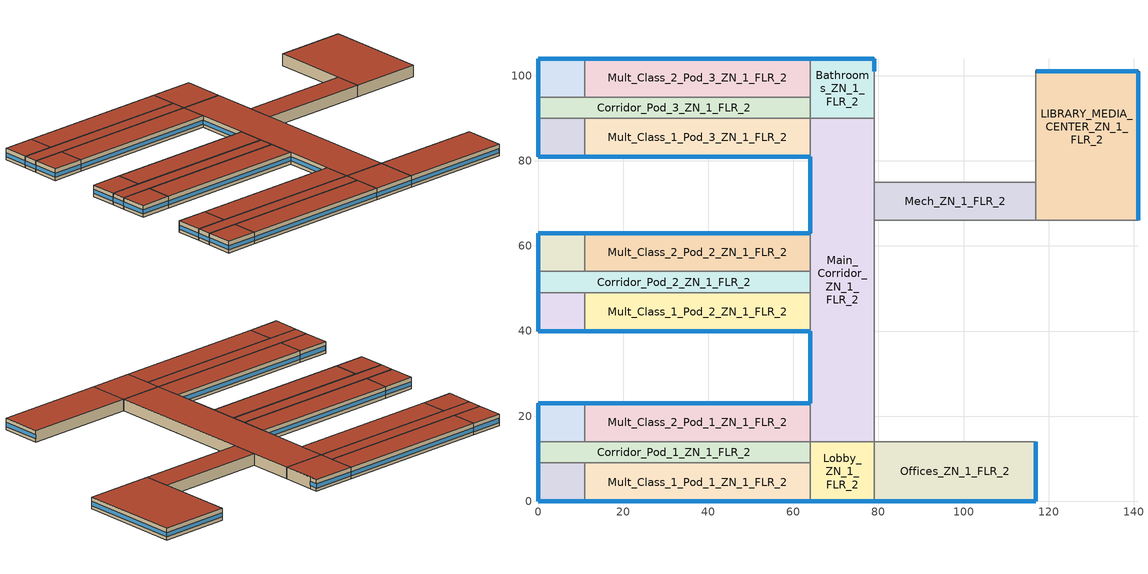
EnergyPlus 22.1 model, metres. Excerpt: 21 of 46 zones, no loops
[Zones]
Corner_Class_1_Pod_1_ZN_1_FLR_2
 floor to Corner_Class_1_Pod_1_ZN_1_FLR_1 (int_slab_floor): 0,9 11,9 11,0 0,0 z4
 wall outside (nonres_ext_wall_top): 0,9 0,0 11,0 z4:8
 wall to Mult_Class_1_Pod_1_ZN_1_FLR_2 (int_wall): 11,0 11,9 z4:8
 wall to Corridor_Pod_1_ZN_1_FLR_2 (int_wall): 11,9 0,9 z4:8
 window (NonresWindow_U_0.369_SHGC_0.357): 0.05,0 10.95,0 z5.1:6.51; 0,8.95 0,0.05 z5.1:6.52
 roof outside (nonres_roof): 0,0 11,0 11,9 0,9 z8
Mult_Class_1_Pod_1_ZN_1_FLR_2
 floor to Mult_Class_1_Pod_1_ZN_1_FLR_1 (int_slab_floor): 11,9 64,9 64,0 11,0 z4
 wall outside (nonres_ext_wall_top): 11,0 64,0 z4:8
 wall to Lobby_ZN_1_FLR_2 (int_wall): 64,0 64,9 z4:8
 wall to Corridor_Pod_1_ZN_1_FLR_2 (int_wall): 64,9 11,9 z4:8
 window (NonresWindow_U_0.369_SHGC_0.357): 11.05,0 63.95,0 z5.1:6.5
 roof outside (nonres_roof): 11,0 64,0 64,9 11,9 z8
Corridor_Pod_1_ZN_1_FLR_2
 floor to Corridor_Pod_1_ZN_1_FLR_1 (int_slab_floor): 0,14 64,14 64,9 0,9 z4
 wall outside (nonres_ext_wall_top): 0,14 0,9 z4:8
 wall to Lobby_ZN_1_FLR_2 (int_wall): 64,9 64,14 z4:8
 wall to Mult_Class_2_Pod_1_ZN_1_FLR_2 (int_wall): 64,14 11,14 z4:8
 wall to Corner_Class_2_Pod_1_ZN_1_FLR_2 (int_wall): 11,14 0,14 z4:8
 window (NonresWindow_U_0.369_SHGC_0.357): 0,13.95 0,9.05 z5.1:6.53
 roof outside (nonres_roof): 0,9 64,9 64,14 0,14 z8
Corner_Class_2_Pod_1_ZN_1_FLR_2
 floor to Corner_Class_2_Pod_1_ZN_1_FLR_1 (int_slab_floor): 0,23 11,23 11,14 0,14 z4
 wall outside (nonres_ext_wall_top): 11,23 0,23 0,14 z4:8
 wall to Mult_Class_2_Pod_1_ZN_1_FLR_2 (int_wall): 11,14 11,23 z4:8
 window (NonresWindow_U_0.369_SHGC_0.357): 10.95,23 0.05,23 z5.1:6.51; 0,22.95 0,14.05 z5.1:6.52
 roof outside (nonres_roof): 0,14 11,14 11,23 0,23 z8
Mult_Class_2_Pod_1_ZN_1_FLR_2
 floor to Mult_Class_2_Pod_1_ZN_1_FLR_1 (int_slab_floor): 11,23 64,23 64,14 11,14 z4
 wall outside (nonres_ext_wall_top): 64,23 11,23 z4:8
 wall to Main_Corridor_ZN_1_FLR_2 (int_wall): 64,14 64,23 z4:8
 window (NonresWindow_U_0.369_SHGC_0.357): 63.95,23 11.05,23 z5.1:6.5
 roof outside (nonres_roof): 11,14 64,14 64,23 11,23 z8
Corner_Class_1_Pod_2_ZN_1_FLR_2
 floor to Corner_Class_1_Pod_2_ZN_1_FLR_1 (int_slab_floor): 0,49 11,49 11,40 0,40 z4
 wall outside (nonres_ext_wall_top): 0,49 0,40 11,40 z4:8
 wall to Mult_Class_1_Pod_2_ZN_1_FLR_2 (int_wall): 11,40 11,49 z4:8
 wall to Corridor_Pod_2_ZN_1_FLR_2 (int_wall): 11,49 0,49 z4:8
 window (NonresWindow_U_0.369_SHGC_0.357): 0.05,40 10.95,40 z5.1:6.51; 0,48.95 0,40.05 z5.1:6.52
 roof outside (nonres_roof): 0,40 11,40 11,49 0,49 z8
Mult_Class_1_Pod_2_ZN_1_FLR_2
 floor to Mult_Class_1_Pod_2_ZN_1_FLR_1 (int_slab_floor): 11,49 64,49 64,40 11,40 z4
 wall outside (nonres_ext_wall_top): 11,40 64,40 z4:8
 wall to Main_Corridor_ZN_1_FLR_2 (int_wall): 64,40 64,49 z4:8
 wall to Corridor_Pod_2_ZN_1_FLR_2 (int_wall): 64,49 11,49 z4:8
 window (NonresWindow_U_0.369_SHGC_0.357): 11.05,40 63.95,40 z5.1:6.5
 roof outside (nonres_roof): 11,40 64,40 64,49 11,49 z8
Corridor_Pod_2_ZN_1_FLR_2
 floor to Corridor_Pod_2_ZN_1_FLR_1 (int_slab_floor): 0,54 64,54 64,49 0,49 z4
 wall outside (nonres_ext_wall_top): 0,54 0,49 z4:8
 wall to Main_Corridor_ZN_1_FLR_2 (int_wall): 64,49 64,54 z4:8
 wall to Mult_Class_2_Pod_2_ZN_1_FLR_2 (int_wall): 64,54 11,54 z4:8
 wall to Corner_Class_2_Pod_2_ZN_1_FLR_2 (int_wall): 11,54 0,54 z4:8
 window (NonresWindow_U_0.369_SHGC_0.357): 0,53.95 0,49.05 z5.1:6.53
 roof outside (nonres_roof): 0,49 64,49 64,54 0,54 z8
Corner_Class_2_Pod_2_ZN_1_FLR_2
 floor to Corner_Class_2_Pod_2_ZN_1_FLR_1 (int_slab_floor): 0,63 11,63 11,54 0,54 z4
 wall outside (nonres_ext_wall_top): 11,63 0,63 0,54 z4:8
 wall to Mult_Class_2_Pod_2_ZN_1_FLR_2 (int_wall): 11,54 11,63 z4:8
 window (NonresWindow_U_0.369_SHGC_0.357): 10.95,63 0.05,63 z5.1:6.51; 0,62.95 0,54.05 z5.1:6.52
 roof outside (nonres_roof): 0,54 11,54 11,63 0,63 z8
Mult_Class_2_Pod_2_ZN_1_FLR_2
 floor to Mult_Class_2_Pod_2_ZN_1_FLR_1 (int_slab_floor): 11,63 64,63 64,54 11,54 z4
 wall outside (nonres_ext_wall_top): 64,63 11,63 z4:8
 wall to Main_Corridor_ZN_1_FLR_2 (int_wall): 64,54 64,63 z4:8
 window (NonresWindow_U_0.369_SHGC_0.357): 63.95,63 11.05,63 z5.1:6.5
 roof outside (nonres_roof): 11,54 64,54 64,63 11,63 z8
Corner_Class_1_Pod_3_ZN_1_FLR_2
 floor to Corner_Class_1_Pod_3_ZN_1_FLR_1 (int_slab_floor): 0,90 11,90 11,81 0,81 z4
 wall outside (nonres_ext_wall_top): 0,90 0,81 11,81 z4:8
 wall to Mult_Class_1_Pod_3_ZN_1_FLR_2 (int_wall): 11,81 11,90 z4:8
 wall to Corridor_Pod_3_ZN_1_FLR_2 (int_wall): 11,90 0,90 z4:8
 window (NonresWindow_U_0.369_SHGC_0.357): 0.05,81 10.95,81 z5.1:6.51; 0,89.95 0,81.05 z5.1:6.52
 roof outside (nonres_roof): 0,81 11,81 11,90 0,90 z8
Mult_Class_1_Pod_3_ZN_1_FLR_2
 floor to Mult_Class_1_Pod_3_ZN_1_FLR_1 (int_slab_floor): 11,90 64,90 64,81 11,81 z4
 wall outside (nonres_ext_wall_top): 11,81 64,81 z4:8
 wall to Main_Corridor_ZN_1_FLR_2 (int_wall): 64,81 64,90 z4:8
 wall to Corridor_Pod_3_ZN_1_FLR_2 (int_wall): 64,90 11,90 z4:8
 window (NonresWindow_U_0.369_SHGC_0.357): 11.05,81 63.95,81 z5.1:6.5
 roof outside (nonres_roof): 11,81 64,81 64,90 11,90 z8
Corridor_Pod_3_ZN_1_FLR_2
 floor to Corridor_Pod_3_ZN_1_FLR_1 (int_slab_floor): 0,95 64,95 64,90 0,90 z4
 wall outside (nonres_ext_wall_top): 0,95 0,90 z4:8
 wall to Bathrooms_ZN_1_FLR_2 (int_wall): 64,90 64,95 z4:8
 wall to Mult_Class_2_Pod_3_ZN_1_FLR_2 (int_wall): 64,95 11,95 z4:8
 wall to Corner_Class_2_Pod_3_ZN_1_FLR_2 (int_wall): 11,95 0,95 z4:8
 window (NonresWindow_U_0.369_SHGC_0.357): 0,94.95 0,90.05 z5.1:6.53
 roof outside (nonres_roof): 0,90 64,90 64,95 0,95 z8
Corner_Class_2_Pod_3_ZN_1_FLR_2
 floor to Corner_Class_2_Pod_3_ZN_1_FLR_1 (int_slab_floor): 0,104 11,104 11,95 0,95 z4
 wall outside (nonres_ext_wall_top): 11,104 0,104 0,95 z4:8
 wall to Mult_Class_2_Pod_3_ZN_1_FLR_2 (int_wall): 11,95 11,104 z4:8
 window (NonresWindow_U_0.369_SHGC_0.357): 10.95,104 0.05,104 z5.1:6.51; 0,103.95 0,95.05 z5.1:6.52
 roof outside (nonres_roof): 0,95 11,95 11,104 0,104 z8
Mult_Class_2_Pod_3_ZN_1_FLR_2
 floor to Mult_Class_2_Pod_3_ZN_1_FLR_1 (int_slab_floor): 11,104 64,104 64,95 11,95 z4
 wall outside (nonres_ext_wall_top): 64,104 11,104 z4:8
 wall to Bathrooms_ZN_1_FLR_2 (int_wall): 64,95 64,104 z4:8
 window (NonresWindow_U_0.369_SHGC_0.357): 63.95,104 11.05,104 z5.1:6.5
 roof outside (nonres_roof): 11,95 64,95 64,104 11,104 z8
Main_Corridor_ZN_1_FLR_2
 floor to Main_Corridor_ZN_1_FLR_1 (int_slab_floor): 64,90 79,90 79,14 64,14 z4
 wall outside (nonres_ext_wall_top): 64,81 64,63 / 64,40 64,23 z4:8
 wall to Lobby_ZN_1_FLR_2 (int_wall): 64,14 79,14 z4:8
 wall to Gym_ZN_1_FLR_1 (int_wall): 79,14 79,66 z4:8
 wall to Mech_ZN_1_FLR_2 (int_wall): 79,66 79,75 z4:8
 wall to Auditorium_ZN_1_FLR_1 (int_wall): 79,75 79,90 z4:8
 wall to Bathrooms_ZN_1_FLR_2 (int_wall): 79,90 64,90 z4:8
 window (NonresWindow_U_0.369_SHGC_0.357): 64,80.95 64,63.05 / 64,39.95 64,23.05 z5.1:6.51
 roof outside (nonres_roof): 64,14 79,14 79,90 64,90 z8
Lobby_ZN_1_FLR_2
 floor to Lobby_ZN_1_FLR_1 (int_slab_floor): 64,14 79,14 79,0 64,0 z4
 wall outside (nonres_ext_wall_top): 64,0 79,0 z4:8
 wall to Offices_ZN_1_FLR_2 (int_wall): 79,0 79,14 z4:8
 window (NonresWindow_U_0.369_SHGC_0.357): 64.05,0 78.95,0 z5.1:6.51
 roof outside (nonres_roof): 64,0 79,0 79,14 64,14 z8
Bathrooms_ZN_1_FLR_2
 floor to Bathrooms_ZN_1_FLR_1 (int_slab_floor): 64,104 79,104 79,90 64,90 z4
 wall outside (nonres_ext_wall_top): 79,101 79,104 64,104 z4:8
 wall to Auditorium_ZN_1_FLR_1 (int_wall): 79,90 79,101 z4:8
 window (NonresWindow_U_0.369_SHGC_0.357): 79,101.05 79,103.95 z5.1:6.55; 78.95,104 64.05,104 z5.1:6.51
 roof outside (nonres_roof): 64,90 79,90 79,104 64,104 z8
Offices_ZN_1_FLR_2
 floor to Offices_ZN_1_FLR_1 (int_slab_floor): 79,14 117,14 117,0 79,0 z4
 wall outside (nonres_ext_wall_top): 79,0 117,0 117,14 z4:8
 wall to Gym_ZN_1_FLR_1 (int_wall): 117,14 79,14 z4:8
 window (NonresWindow_U_0.369_SHGC_0.357): 79.05,0 116.95,0 z5.1:6.5; 117,0.05 117,13.95 z5.1:6.51
 roof outside (nonres_roof): 79,0 117,0 117,14 79,14 z8
LIBRARY_MEDIA_CENTER_ZN_1_FLR_2
 floor to Kitchen_ZN_1_FLR_1 (int_slab_floor): 117,75 141,75 141,66 117,66 z4
 floor to Cafeteria_ZN_1_FLR_1 (int_slab_floor): 117,101 141,101 141,75 117,75 z4
 wall outside (nonres_ext_wall_top): 141,66 141,101 117,101 z4:8
 wall to Aux_Gym_ZN_1_FLR_1 (int_wall): 117,66 141,66 z4:8
 wall to Mech_ZN_1_FLR_2 (int_wall): 117,75 117,66 z4:8
 wall to Auditorium_ZN_1_FLR_1 (int_wall): 117,101 117,75 z4:8
 window (NonresWindow_U_0.369_SHGC_0.357): 141,66.05 141,100.95 z5.1:6.5; 140.95,101 117.05,101 z5.1:6.51
 roof outside (nonres_roof): 117,66 141,66 141,101 117,101 z8
Mech_ZN_1_FLR_2
 floor to Mech_ZN_1_FLR_1 (int_slab_floor): 79,75 117,75 117,66 79,66 z4
 wall to Gym_ZN_1_FLR_1 (int_wall): 79,66 117,66 z4:8
 wall to Auditorium_ZN_1_FLR_1 (int_wall): 117,75 79,75 z4:8
 roof outside (nonres_roof): 79,66 117,66 117,75 79,75 z8
[Building]
SchoolSecondary: North Axis {deg}=0; Terrain=City; Loads Convergence Tolerance Value {W}=0.04; Temperature Convergence Tolerance Value {deltaC}=0.2; Solar Distribution=FullInteriorAndExterior; Maximum Number of Warmup Days=25; Minimum Number of Warmup Days=6
[Site:Location]
Site:Location=New.York-John.F.Kennedy.Intl.AP_NY_USA WMO=744860; Latitude {N+ S-}=40.66; Longitude {W- E+}=-73.8; Time Zone Relative to GMT {GMT+/-}=-5; Elevation {m}=7
[SizingPeriod:DesignDay] Day of Month=21; Dry-Bulb Temperature Range Modifier Type=DefaultMultipliers; Humidity Condition Type=Wetbulb; Barometric Pressure {Pa}=101241; Rain {Yes/No}=No; Snow on ground {Yes/No}=No; Daylight Savings Time Indicator=No
Name | Month | Day Type | Maximum Dry-Bulb Temperature {C} | Daily Dry-Bulb Temperature Range {C} | Wetbulb at Maximum Dry-Bulb {C} | Wind Speed {m/s} design conditions vs. traditional 6.71 m/s (15 mph) | Wind Direction {Degrees; N=0, S=180} | Solar Model Indicator | Clearness {0.0 to 1.1} | Wind Speed {m/s} design conditions vs. traditional 3.35 m/s (7mph) | ASHRAE Clear Sky Optical Depth for Beam Irradiance (taub) | ASHRAE Clear Sky Optical Depth for Diffuse Irradiance (taud)
New.York-John.F.Kennedy.Intl.AP_NY_USA Ann Htg 99.6% Condns DB | 1 | WinterDesignDay | -10.7 | 0 | -10.7 | 7.5 | 320 | ASHRAEClearSky | 0
New.York-John.F.Kennedy.Intl.AP_NY_USA Ann Clg .4% Condns DB=>MWB | 7 | SummerDesignDay | 32.1 | 7.4 | 23.1 |  | 230 | ASHRAETau |  | 5.6 | 0.541 | 1.8
[Site:WaterMainsTemperature]
Calculation Method=CORRELATION; Annual average outdoor air temperature {C}=12.4667; Maximum difference in monthly average outdoor air temperatures {C}=25.2
[Site:GroundTemperature:FCfactorMethod]
January Ground Temperature {C}=14; February Ground Temperature {C}=7.3; March Ground Temperature {C}=3.3; April Ground Temperature {C}=1.2; May Ground Temperature {C}=-0.2; June Ground Temperature {C}=5.6; July Ground Temperature {C}=10.9; August Ground Temperature {C}=16.1; September Ground Temperature {C}=21.7; October Ground Temperature {C}=25; November Ground Temperature {C}=24.8; December Ground Temperature {C}=19.9
[Material:NoMass]
CP02 CARPET PAD: VeryRough, 0.21648, 0.9, 0.7, 0.8
Nonres_Roof_Insulation: MediumSmooth, 5.30668, 0.9, 0.7, 0.7
Nonres_Exterior_Wall_Insulation_top: MediumSmooth, 1.20595, 0.9, 0.7, 0.7
[Construction]
InteriorFurnishings: Std Wood 6inch
int_wall: G01 13mm gypsum board, G01 13mm gypsum board
int_slab_floor: 100mm Normalweight concrete floor, CP02 CARPET PAD
nonres_roof: F13 Built-up roofing, Nonres_Roof_Insulation, F08 Metal surface
nonres_ext_wall_top: F07 25mm stucco, G01 16mm gypsum board, Nonres_Exterior_Wall_Insulation_top, G01 16mm gypsum board
NonresWindow_U_0.369_SHGC_0.357: Nonres Window Glazing Layer
[Material]
Name | Roughness | Thickness {m} | Conductivity {W/m-K} | Density {kg/m3} | Specific Heat {J/kg-K} | Thermal Absorptance | Solar Absorptance | Visible Absorptance | Absorptance:Thermal | Absorptance:Solar | Absorptance:Visible
Std Wood 6inch | MediumSmooth | 0.15 | 0.12 | 540 | 1210 | 0.9 | 0.7 | 0.7
F07 25mm stucco | Smooth | 0.0254 | 0.72 | 1856 | 840 | 0.9 | 0.7 | 0.7
F08 Metal surface | Smooth | 0.0008 | 45.28 | 7824 | 500
F13 Built-up roofing | Rough | 0.0095 | 0.16 | 1120 | 1460 |  |  |  | 0.9 | 0.77
G01 13mm gypsum board | Smooth | 0.0127 | 0.16 | 800 | 1090 |  |  |  | 0.9 | 0.7 | 0.5
G01 16mm gypsum board | MediumSmooth | 0.0159 | 0.16 | 800 | 1090
100mm Normalweight concrete floor | MediumRough | 0.1016 | 2.31 | 2322 | 832
[WindowMaterial:SimpleGlazingSystem]
Nonres Window Glazing Layer: U-Factor {W/m2-K}=2.09528; Solar Heat Gain Coefficient=0.357; Visible Transmittance=0.3927
[Zone] Type=1; Multiplier=1; Ceiling Height {m}=4; Floor Area {m2}=autocalculate; Part of Total Floor Area=Yes
Name | Volume {m3}
Corner_Class_1_Pod_1_ZN_1_FLR_2; Corner_Class_2_Pod_1_ZN_1_FLR_2; Corner_Class_1_Pod_2_ZN_1_FLR_2; Corner_Class_2_Pod_2_ZN_1_FLR_2; Corner_Class_1_Pod_3_ZN_1_FLR_2; Corner_Class_2_Pod_3_ZN_1_FLR_2 | 396
Mult_Class_1_Pod_1_ZN_1_FLR_2; Mult_Class_2_Pod_1_ZN_1_FLR_2; Mult_Class_1_Pod_2_ZN_1_FLR_2; Mult_Class_2_Pod_2_ZN_1_FLR_2; Mult_Class_1_Pod_3_ZN_1_FLR_2; Mult_Class_2_Pod_3_ZN_1_FLR_2 | 1908
Corridor_Pod_1_ZN_1_FLR_2; Corridor_Pod_2_ZN_1_FLR_2; Corridor_Pod_3_ZN_1_FLR_2 | 1280
Main_Corridor_ZN_1_FLR_2 | 4560
Lobby_ZN_1_FLR_2; Bathrooms_ZN_1_FLR_2 | 840
Offices_ZN_1_FLR_2 | 2128
LIBRARY_MEDIA_CENTER_ZN_1_FLR_2 | 3360
Mech_ZN_1_FLR_2 | 1368
[InternalMass] Construction=InteriorFurnishings
Name | Zone or ZoneList | Surface Area {m2}
Corner_Class_1_Pod_1_ZN_1_FLR_2_InternalMass_1 | Corner_Class_1_Pod_1_ZN_1_FLR_2 | 198
Mult_Class_1_Pod_1_ZN_1_FLR_2_InternalMass_1 | Mult_Class_1_Pod_1_ZN_1_FLR_2 | 954
Corridor_Pod_1_ZN_1_FLR_2_InternalMass_1 | Corridor_Pod_1_ZN_1_FLR_2 | 640
Corner_Class_2_Pod_1_ZN_1_FLR_2_InternalMass_1 | Corner_Class_2_Pod_1_ZN_1_FLR_2 | 198
Mult_Class_2_Pod_1_ZN_1_FLR_2_InternalMass_1 | Mult_Class_2_Pod_1_ZN_1_FLR_2 | 954
Corner_Class_1_Pod_2_ZN_1_FLR_2_InternalMass_1 | Corner_Class_1_Pod_2_ZN_1_FLR_2 | 198
Mult_Class_1_Pod_2_ZN_1_FLR_2_InternalMass_1 | Mult_Class_1_Pod_2_ZN_1_FLR_2 | 954
Corridor_Pod_2_ZN_1_FLR_2_InternalMass_1 | Corridor_Pod_2_ZN_1_FLR_2 | 640
Corner_Class_2_Pod_2_ZN_1_FLR_2_InternalMass_1 | Corner_Class_2_Pod_2_ZN_1_FLR_2 | 198
Mult_Class_2_Pod_2_ZN_1_FLR_2_InternalMass_1 | Mult_Class_2_Pod_2_ZN_1_FLR_2 | 954
Corner_Class_1_Pod_3_ZN_1_FLR_2_InternalMass_1 | Corner_Class_1_Pod_3_ZN_1_FLR_2 | 198
Mult_Class_1_Pod_3_ZN_1_FLR_2_InternalMass_1 | Mult_Class_1_Pod_3_ZN_1_FLR_2 | 954
Corridor_Pod_3_ZN_1_FLR_2_InternalMass_1 | Corridor_Pod_3_ZN_1_FLR_2 | 640
Corner_Class_2_Pod_3_ZN_1_FLR_2_InternalMass_1 | Corner_Class_2_Pod_3_ZN_1_FLR_2 | 198
Mult_Class_2_Pod_3_ZN_1_FLR_2_InternalMass_1 | Mult_Class_2_Pod_3_ZN_1_FLR_2 | 954
Main_Corridor_ZN_1_FLR_2_InternalMass_1 | Main_Corridor_ZN_1_FLR_2 | 2280
Lobby_ZN_1_FLR_2_InternalMass_1 | Lobby_ZN_1_FLR_2 | 420
Bathrooms_ZN_1_FLR_2_InternalMass_1 | Bathrooms_ZN_1_FLR_2 | 420
Offices_ZN_1_FLR_2_InternalMass_1 | Offices_ZN_1_FLR_2 | 1064
LIBRARY_MEDIA_CENTER_ZN_1_FLR_2_InternalMass_1 | LIBRARY_MEDIA_CENTER_ZN_1_FLR_2 | 1680
Mech_ZN_1_FLR_2_InternalMass_1 | Mech_ZN_1_FLR_2 | 684
[People] Fraction Radiant=0.3; Sensible Heat Fraction=AUTOCALCULATE; Activity Level Schedule=ACTIVITY_SCH; Enable ASHRAE 55 Comfort Warnings=No; Mean Radiant Temperature Calculation Type=ZoneAveraged; Work Efficiency Schedule=WORK_EFF_SCH; Clothing Insulation Calculation Method=ClothingInsulationSchedule; Clothing Insulation Schedule=CLOTHING_SCH; Air Velocity Schedule=AIR_VELO_SCH; Thermal Comfort Model 1 Type=FANGER
Name | Zone or ZoneList or Space or SpaceList | Number of People Schedule | Number of People Calculation Method | Floor Area per Person {m2/person} | Number of People
Corner_Class_1_Pod_1_ZN_1_FLR_2 | Corner_Class_1_Pod_1_ZN_1_FLR_2 | BLDG_OCC_SCH | Area/Person | 2.654
Mult_Class_1_Pod_1_ZN_1_FLR_2 | Mult_Class_1_Pod_1_ZN_1_FLR_2 | BLDG_OCC_SCH | Area/Person | 2.654
Corridor_Pod_1_ZN_1_FLR_2 | Corridor_Pod_1_ZN_1_FLR_2 | BLDG_OCC_SCH | People |  | 17.224
Corner_Class_2_Pod_1_ZN_1_FLR_2 | Corner_Class_2_Pod_1_ZN_1_FLR_2 | BLDG_OCC_SCH | Area/Person | 2.654
Mult_Class_2_Pod_1_ZN_1_FLR_2 | Mult_Class_2_Pod_1_ZN_1_FLR_2 | BLDG_OCC_SCH | Area/Person | 2.654
Corner_Class_1_Pod_2_ZN_1_FLR_2 | Corner_Class_1_Pod_2_ZN_1_FLR_2 | BLDG_OCC_SCH | Area/Person | 2.654
Mult_Class_1_Pod_2_ZN_1_FLR_2 | Mult_Class_1_Pod_2_ZN_1_FLR_2 | BLDG_OCC_SCH | Area/Person | 2.654
Corridor_Pod_2_ZN_1_FLR_2 | Corridor_Pod_2_ZN_1_FLR_2 | BLDG_OCC_SCH | People |  | 17.224
Corner_Class_2_Pod_2_ZN_1_FLR_2 | Corner_Class_2_Pod_2_ZN_1_FLR_2 | BLDG_OCC_SCH | Area/Person | 2.654
Mult_Class_2_Pod_2_ZN_1_FLR_2 | Mult_Class_2_Pod_2_ZN_1_FLR_2 | BLDG_OCC_SCH | Area/Person | 2.654
Corner_Class_1_Pod_3_ZN_1_FLR_2 | Corner_Class_1_Pod_3_ZN_1_FLR_2 | BLDG_OCC_SCH | Area/Person | 2.654
Mult_Class_1_Pod_3_ZN_1_FLR_2 | Mult_Class_1_Pod_3_ZN_1_FLR_2 | BLDG_OCC_SCH_Extend | Area/Person | 2.654
Corridor_Pod_3_ZN_1_FLR_2 | Corridor_Pod_3_ZN_1_FLR_2 | BLDG_OCC_SCH | People |  | 17.224
Corner_Class_2_Pod_3_ZN_1_FLR_2 | Corner_Class_2_Pod_3_ZN_1_FLR_2 | BLDG_OCC_SCH | Area/Person | 2.654
Mult_Class_2_Pod_3_ZN_1_FLR_2 | Mult_Class_2_Pod_3_ZN_1_FLR_2 | BLDG_OCC_SCH_Extend | Area/Person | 2.654
Bathrooms_ZN_1_FLR_2 | Bathrooms_ZN_1_FLR_2 | BLDG_OCC_SCH | People |  | 11.304
Offices_ZN_1_FLR_2 | Offices_ZN_1_FLR_2 | BLDG_OCC_SCH_Offices_w_SB | Area/Person | 18.579
LIBRARY_MEDIA_CENTER_ZN_1_FLR_2 | LIBRARY_MEDIA_CENTER_ZN_1_FLR_2 | BLDG_OCC_SCH | Area/Person | 9.289
Mech_ZN_1_FLR_2 | Mech_ZN_1_FLR_2 | BLDG_OCC_SCH | People |  | 5.552
LOBBY_ZN_1_FLR_2 | LOBBY_ZN_1_FLR_2 | BLDG_OCC_SCH | People |  | 22.607
MAIN_CORRIDOR_ZN_1_FLR_2 | MAIN_CORRIDOR_ZN_1_FLR_2 | BLDG_OCC_SCH | People |  | 61.361
[Lights] Design Level Calculation Method=Watts/Area; Return Air Fraction=0; Fraction Radiant=0.37; Fraction Visible=0.2; Fraction Replaceable=1; Return Air Fraction Calculated from Plenum Temperature=No
Name | Zone or ZoneList or Space or SpaceList | Schedule | Watts per Zone Floor Area {W/m2}
Corner_Class_1_Pod_1_ZN_1_FLR_2_Lights | Corner_Class_1_Pod_1_ZN_1_FLR_2 | ltg_sch_classroom | 7.42257
Mult_Class_1_Pod_1_ZN_1_FLR_2_Lights | Mult_Class_1_Pod_1_ZN_1_FLR_2 | ltg_sch_classroom | 7.42257
Corridor_Pod_1_ZN_1_FLR_2_Lights | Corridor_Pod_1_ZN_1_FLR_2 | ltg_sch_corridor | 4.299174
Corner_Class_2_Pod_1_ZN_1_FLR_2_Lights | Corner_Class_2_Pod_1_ZN_1_FLR_2 | ltg_sch_classroom | 7.42257
Mult_Class_2_Pod_1_ZN_1_FLR_2_Lights | Mult_Class_2_Pod_1_ZN_1_FLR_2 | ltg_sch_classroom | 7.42257
Corner_Class_1_Pod_2_ZN_1_FLR_2_Lights | Corner_Class_1_Pod_2_ZN_1_FLR_2 | ltg_sch_classroom | 7.42257
Mult_Class_1_Pod_2_ZN_1_FLR_2_Lights | Mult_Class_1_Pod_2_ZN_1_FLR_2 | ltg_sch_classroom | 7.42257
Corridor_Pod_2_ZN_1_FLR_2_Lights | Corridor_Pod_2_ZN_1_FLR_2 | ltg_sch_corridor | 4.299174
Corner_Class_2_Pod_2_ZN_1_FLR_2_Lights | Corner_Class_2_Pod_2_ZN_1_FLR_2 | ltg_sch_classroom | 7.42257
Mult_Class_2_Pod_2_ZN_1_FLR_2_Lights | Mult_Class_2_Pod_2_ZN_1_FLR_2 | ltg_sch_classroom | 7.42257
Corner_Class_1_Pod_3_ZN_1_FLR_2_Lights | Corner_Class_1_Pod_3_ZN_1_FLR_2 | ltg_sch_classroom | 7.42257
Mult_Class_1_Pod_3_ZN_1_FLR_2_Lights | Mult_Class_1_Pod_3_ZN_1_FLR_2 | ltg_sch_classroom | 7.42257
Corridor_Pod_3_ZN_1_FLR_2_Lights | Corridor_Pod_3_ZN_1_FLR_2 | ltg_sch_corridor | 4.299174
Corner_Class_2_Pod_3_ZN_1_FLR_2_Lights | Corner_Class_2_Pod_3_ZN_1_FLR_2 | ltg_sch_classroom | 7.42257
Mult_Class_2_Pod_3_ZN_1_FLR_2_Lights | Mult_Class_2_Pod_3_ZN_1_FLR_2 | ltg_sch_classroom | 7.42257
Main_Corridor_ZN_1_FLR_2_Lights | Main_Corridor_ZN_1_FLR_2 | ltg_sch_corridor | 4.299174
Lobby_ZN_1_FLR_2_Lights | Lobby_ZN_1_FLR_2 | ltg_sch_lobby | 7.750008
Bathrooms_ZN_1_FLR_2_Lights | Bathrooms_ZN_1_FLR_2 | ltg_sch_bath | 7.168761
Offices_ZN_1_FLR_2_Lights | Offices_ZN_1_FLR_2 | ltg_sch_office | 6.416874
LIBRARY_MEDIA_CENTER_ZN_1_FLR_2_Lights | LIBRARY_MEDIA_CENTER_ZN_1_FLR_2 | ltg_sch_library | 10.5013
Mech_ZN_1_FLR_2_Lights | Mech_ZN_1_FLR_2 | ltg_sch_mechanical | 6.878133
[ElectricEquipment] Schedule=BLDG_EQUIP_SCH; Design Level Calculation Method=EquipmentLevel; Fraction Latent=0; Fraction Radiant=0.5; Fraction Lost=0
Name | Zone or ZoneList or Space or SpaceList | Design Level {W}
Corner_Class_1_Pod_1_ZN_1_FLR_2_PlugMisc_Equip | Corner_Class_1_Pod_1_ZN_1_FLR_2 | 990
Mult_Class_1_Pod_1_ZN_1_FLR_2_PlugMisc_Equip | Mult_Class_1_Pod_1_ZN_1_FLR_2 | 4770
Corridor_Pod_1_ZN_1_FLR_2_PlugMisc_Equip | Corridor_Pod_1_ZN_1_FLR_2 | 1280
Corner_Class_2_Pod_1_ZN_1_FLR_2_PlugMisc_Equip | Corner_Class_2_Pod_1_ZN_1_FLR_2 | 990
Mult_Class_2_Pod_1_ZN_1_FLR_2_PlugMisc_Equip | Mult_Class_2_Pod_1_ZN_1_FLR_2 | 4770
Corner_Class_1_Pod_2_ZN_1_FLR_2_PlugMisc_Equip | Corner_Class_1_Pod_2_ZN_1_FLR_2 | 990
Mult_Class_1_Pod_2_ZN_1_FLR_2_PlugMisc_Equip | Mult_Class_1_Pod_2_ZN_1_FLR_2 | 4770
Corridor_Pod_2_ZN_1_FLR_2_PlugMisc_Equip | Corridor_Pod_2_ZN_1_FLR_2 | 1280
Corner_Class_2_Pod_2_ZN_1_FLR_2_PlugMisc_Equip | Corner_Class_2_Pod_2_ZN_1_FLR_2 | 990
Mult_Class_2_Pod_2_ZN_1_FLR_2_PlugMisc_Equip | Mult_Class_2_Pod_2_ZN_1_FLR_2 | 4770
Corner_Class_1_Pod_3_ZN_1_FLR_2_PlugMisc_Equip | Corner_Class_1_Pod_3_ZN_1_FLR_2 | 990
Mult_Class_1_Pod_3_ZN_1_FLR_2_PlugMisc_Equip | Mult_Class_1_Pod_3_ZN_1_FLR_2 | 9540
Corridor_Pod_3_ZN_1_FLR_2_PlugMisc_Equip | Corridor_Pod_3_ZN_1_FLR_2 | 1280
Corner_Class_2_Pod_3_ZN_1_FLR_2_PlugMisc_Equip | Corner_Class_2_Pod_3_ZN_1_FLR_2 | 990
Mult_Class_2_Pod_3_ZN_1_FLR_2_PlugMisc_Equip | Mult_Class_2_Pod_3_ZN_1_FLR_2 | 9540
Main_Corridor_ZN_1_FLR_2_PlugMisc_Equip | Main_Corridor_ZN_1_FLR_2 | 4560
Lobby_ZN_1_FLR_2_PlugMisc_Equip | Lobby_ZN_1_FLR_2 | 840
Bathrooms_ZN_1_FLR_2_PlugMisc_Equip | Bathrooms_ZN_1_FLR_2 | 840
Offices_ZN_1_FLR_2_PlugMisc_Equip | Offices_ZN_1_FLR_2 | 5745.6
LIBRARY_MEDIA_CENTER_ZN_1_FLR_2_PlugMisc_Equip | LIBRARY_MEDIA_CENTER_ZN_1_FLR_2 | 8400
Mech_ZN_1_FLR_2_PlugMisc_Equip | Mech_ZN_1_FLR_2 | 1368
[Daylighting:Controls] Daylighting Method=SplitFlux; Availability Schedule=DaylightAvailSch; Lighting Control Type=Continuousoff; Minimum Input Power Fraction for Continuous or ContinuousOff Dimming Control=0.2; Minimum Light Output Fraction for Continuous or ContinuousOff Dimming Control=0.2; Number of Stepped Control Steps=3; Probability Lighting will be Reset When Needed in Manual Stepped Control=1; Maximum Allowable Discomfort Glare Index=22
Name | Zone or Space | Glare Calculation Daylighting Reference Point | Glare Calculation Azimuth Angle of View Direction Clockwise from Zone y-Axis {deg} | Daylighting Reference Point 1 | Fraction of Lights Controlled by Reference Point 1 | Illuminance Setpoint at Reference Point 1 {lux} | Daylighting Reference Point 2 | Fraction of Lights Controlled by Reference Point 2 | Illuminance Setpoint at Reference Point 2 {lux}
Corner_Class_1_Pod_1_ZN_1_FLR_2_DaylCtrl | Corner_Class_1_Pod_1_ZN_1_FLR_2 | Corner_Class_1_Pod_1_ZN_1_FLR_2_DaylRefPt1 | 180 | Corner_Class_1_Pod_1_ZN_1_FLR_2_DaylRefPt1 | 0.56 | 377 | Corner_Class_1_Pod_1_ZN_1_FLR_2_DaylRefPt2 | 0.2 | 377
Mult_Class_1_Pod_1_ZN_1_FLR_2_DaylCtrl | Mult_Class_1_Pod_1_ZN_1_FLR_2 | Mult_Class_1_Pod_1_ZN_1_FLR_2_DaylRefPt1 | 180 | Mult_Class_1_Pod_1_ZN_1_FLR_2_DaylRefPt1 | 0.28 | 377 | Mult_Class_1_Pod_1_ZN_1_FLR_2_DaylRefPt2 | 0.28 | 377
Corner_Class_2_Pod_1_ZN_1_FLR_2_DaylCtrl | Corner_Class_2_Pod_1_ZN_1_FLR_2 | Corner_Class_2_Pod_1_ZN_1_FLR_2_DaylRefPt1 | 270 | Corner_Class_2_Pod_1_ZN_1_FLR_2_DaylRefPt1 | 0.56 | 377 | Corner_Class_2_Pod_1_ZN_1_FLR_2_DaylRefPt2 | 0.2 | 377
Mult_Class_2_Pod_1_ZN_1_FLR_2_DaylCtrl | Mult_Class_2_Pod_1_ZN_1_FLR_2 | Mult_Class_2_Pod_1_ZN_1_FLR_2_DaylRefPt1 | 0 | Mult_Class_2_Pod_1_ZN_1_FLR_2_DaylRefPt1 | 0.28 | 377 | Mult_Class_2_Pod_1_ZN_1_FLR_2_DaylRefPt2 | 0.28 | 377
Corner_Class_1_Pod_2_ZN_1_FLR_2_DaylCtrl | Corner_Class_1_Pod_2_ZN_1_FLR_2 | Corner_Class_1_Pod_2_ZN_1_FLR_2_DaylRefPt1 | 180 | Corner_Class_1_Pod_2_ZN_1_FLR_2_DaylRefPt1 | 0.56 | 377 | Corner_Class_1_Pod_2_ZN_1_FLR_2_DaylRefPt2 | 0.2 | 377
Mult_Class_1_Pod_2_ZN_1_FLR_2_DaylCtrl | Mult_Class_1_Pod_2_ZN_1_FLR_2 | Mult_Class_1_Pod_2_ZN_1_FLR_2_DaylRefPt1 | 180 | Mult_Class_1_Pod_2_ZN_1_FLR_2_DaylRefPt1 | 0.28 | 377 | Mult_Class_1_Pod_2_ZN_1_FLR_2_DaylRefPt2 | 0.28 | 377
Corner_Class_2_Pod_2_ZN_1_FLR_2_DaylCtrl | Corner_Class_2_Pod_2_ZN_1_FLR_2 | Corner_Class_2_Pod_2_ZN_1_FLR_2_DaylRefPt1 | 270 | Corner_Class_2_Pod_2_ZN_1_FLR_2_DaylRefPt1 | 0.56 | 377 | Corner_Class_2_Pod_2_ZN_1_FLR_2_DaylRefPt2 | 0.2 | 377
Mult_Class_2_Pod_2_ZN_1_FLR_2_DaylCtrl | Mult_Class_2_Pod_2_ZN_1_FLR_2 | Mult_Class_2_Pod_2_ZN_1_FLR_2_DaylRefPt1 | 0 | Mult_Class_2_Pod_2_ZN_1_FLR_2_DaylRefPt1 | 0.28 | 377 | Mult_Class_2_Pod_2_ZN_1_FLR_2_DaylRefPt2 | 0.28 | 377
Corner_Class_1_Pod_3_ZN_1_FLR_2_DaylCtrl | Corner_Class_1_Pod_3_ZN_1_FLR_2 | Corner_Class_1_Pod_3_ZN_1_FLR_2_DaylRefPt1 | 180 | Corner_Class_1_Pod_3_ZN_1_FLR_2_DaylRefPt1 | 0.56 | 377 | Corner_Class_1_Pod_3_ZN_1_FLR_2_DaylRefPt2 | 0.2 | 377
Mult_Class_1_Pod_3_ZN_1_FLR_2_DaylCtrl | Mult_Class_1_Pod_3_ZN_1_FLR_2 | Mult_Class_1_Pod_3_ZN_1_FLR_2_DaylRefPt1 | 180 | Mult_Class_1_Pod_3_ZN_1_FLR_2_DaylRefPt1 | 0.28 | 377 | Mult_Class_1_Pod_3_ZN_1_FLR_2_DaylRefPt2 | 0.28 | 377
Corner_Class_2_Pod_3_ZN_1_FLR_2_DaylCtrl | Corner_Class_2_Pod_3_ZN_1_FLR_2 | Corner_Class_2_Pod_3_ZN_1_FLR_2_DaylRefPt1 | 270 | Corner_Class_2_Pod_3_ZN_1_FLR_2_DaylRefPt1 | 0.56 | 377 | Corner_Class_2_Pod_3_ZN_1_FLR_2_DaylRefPt2 | 0.2 | 377
Mult_Class_2_Pod_3_ZN_1_FLR_2_DaylCtrl | Mult_Class_2_Pod_3_ZN_1_FLR_2 | Mult_Class_2_Pod_3_ZN_1_FLR_2_DaylRefPt1 | 0 | Mult_Class_2_Pod_3_ZN_1_FLR_2_DaylRefPt1 | 0.28 | 377 | Mult_Class_2_Pod_3_ZN_1_FLR_2_DaylRefPt2 | 0.28 | 377
Lobby_ZN_1_FLR_2_DaylCtrl | Lobby_ZN_1_FLR_2 | Lobby_ZN_1_FLR_2_DaylRefPt1 | 180 | Lobby_ZN_1_FLR_2_DaylRefPt1 | 0.18 | 269 | Lobby_ZN_1_FLR_2_DaylRefPt2 | 0.18 | 269
Offices_ZN_1_FLR_2_DaylCtrl | Offices_ZN_1_FLR_2 | Offices_ZN_1_FLR_2_DaylRefPt1 | 180 | Offices_ZN_1_FLR_2_DaylRefPt1 | 0.36 | 323 | Offices_ZN_1_FLR_2_DaylRefPt2 | 0.08 | 323
LIBRARY_MEDIA_CENTER_ZN_1_FLR_2_DaylCtrl | LIBRARY_MEDIA_CENTER_ZN_1_FLR_2 | LIBRARY_MEDIA_CENTER_ZN_1_FLR_2_DaylRefPt1 | 0 | LIBRARY_MEDIA_CENTER_ZN_1_FLR_2_DaylRefPt1 | 0.21 | 538 | LIBRARY_MEDIA_CENTER_ZN_1_FLR_2_DaylRefPt2 | 0.11 | 538
[ZoneInfiltration:DesignFlowRate] Schedule=INFIL_SCH_PNNL; Design Flow Rate Calculation Method=Flow/ExteriorWallArea; Flow per Exterior Surface Area {m3/s-m2}=0.000569572; Constant Term Coefficient=0; Temperature Term Coefficient=0; Velocity Term Coefficient=0.224; Velocity Squared Term Coefficient=0
Name | Zone or ZoneList
Corner_Class_1_Pod_1_ZN_1_FLR_2_Infiltration | Corner_Class_1_Pod_1_ZN_1_FLR_2
Mult_Class_1_Pod_1_ZN_1_FLR_2_Infiltration | Mult_Class_1_Pod_1_ZN_1_FLR_2
Corridor_Pod_1_ZN_1_FLR_2_Infiltration | Corridor_Pod_1_ZN_1_FLR_2
Corner_Class_2_Pod_1_ZN_1_FLR_2_Infiltration | Corner_Class_2_Pod_1_ZN_1_FLR_2
Mult_Class_2_Pod_1_ZN_1_FLR_2_Infiltration | Mult_Class_2_Pod_1_ZN_1_FLR_2
Corner_Class_1_Pod_2_ZN_1_FLR_2_Infiltration | Corner_Class_1_Pod_2_ZN_1_FLR_2
Mult_Class_1_Pod_2_ZN_1_FLR_2_Infiltration | Mult_Class_1_Pod_2_ZN_1_FLR_2
Corridor_Pod_2_ZN_1_FLR_2_Infiltration | Corridor_Pod_2_ZN_1_FLR_2
Corner_Class_2_Pod_2_ZN_1_FLR_2_Infiltration | Corner_Class_2_Pod_2_ZN_1_FLR_2
Mult_Class_2_Pod_2_ZN_1_FLR_2_Infiltration | Mult_Class_2_Pod_2_ZN_1_FLR_2
Corner_Class_1_Pod_3_ZN_1_FLR_2_Infiltration | Corner_Class_1_Pod_3_ZN_1_FLR_2
Mult_Class_1_Pod_3_ZN_1_FLR_2_Infiltration | Mult_Class_1_Pod_3_ZN_1_FLR_2
Corridor_Pod_3_ZN_1_FLR_2_Infiltration | Corridor_Pod_3_ZN_1_FLR_2
Corner_Class_2_Pod_3_ZN_1_FLR_2_Infiltration | Corner_Class_2_Pod_3_ZN_1_FLR_2
Mult_Class_2_Pod_3_ZN_1_FLR_2_Infiltration | Mult_Class_2_Pod_3_ZN_1_FLR_2
Main_Corridor_ZN_1_FLR_2_Infiltration | Main_Corridor_ZN_1_FLR_2
Lobby_ZN_1_FLR_2_Infiltration | Lobby_ZN_1_FLR_2
Bathrooms_ZN_1_FLR_2_Infiltration | Bathrooms_ZN_1_FLR_2
Offices_ZN_1_FLR_2_Infiltration | Offices_ZN_1_FLR_2
LIBRARY_MEDIA_CENTER_ZN_1_FLR_2_Infiltration | LIBRARY_MEDIA_CENTER_ZN_1_FLR_2
Mech_ZN_1_FLR_2_Infiltration | Mech_ZN_1_FLR_2
[Exterior:Lights] Control Option=AstronomicalClock
Name | Schedule | Design Level {W}
Exterior_Lights_a | Exterior_lighting_schedule_a | 453.7
Exterior_Lights_b | Exterior_lighting_schedule_b_2016 | 2195.85
Exterior_Lights_c | Exterior_lighting_schedule_c_2016 | 2015.29
[EnergyManagementSystem:Program]
SET_cCL2_Pod_2_ZN_1_FLR_2_Light_EMS_Program: SET cCL2_Pod_2_ZN_1_FLR_2_LSr_IP=0.093*cCL2_Pod_2_ZN_1_FLR_2_LSr/cCL2_Pod_2_ZN_1_FLR_2_Area; IF (cCL2_Pod_2_ZN_1_FLR_2_OSr <= 0) && (cCL2_Pod_2_ZN_1_FLR_2_LSr_IP >= 0.02); SET cCL2_Pod_2_ZN_1_FLR_2_LAr = 0.02*cCL2_Pod_2_ZN_1_FLR_2_Area/0.09290304; ELSE; SET cCL2_Pod_2_ZN_1_FLR_2_LAr = NULL; ENDIF
SET_mCl2_Pod_2_ZN_1_FLR_2_Light_EMS_Program: SET mCl2_Pod_2_ZN_1_FLR_2_LSr_IP=0.093*mCl2_Pod_2_ZN_1_FLR_2_LSr/mCl2_Pod_2_ZN_1_FLR_2_Area; IF (mCl2_Pod_2_ZN_1_FLR_2_OSr <= 0) && (mCl2_Pod_2_ZN_1_FLR_2_LSr_IP >= 0.02); SET mCl2_Pod_2_ZN_1_FLR_2_LAr = 0.02*mCl2_Pod_2_ZN_1_FLR_2_Area/0.09290304; ELSE; SET mCl2_Pod_2_ZN_1_FLR_2_LAr = NULL; ENDIF
SET_cCL1_Pod_3_ZN_1_FLR_2_Light_EMS_Program: SET cCL1_Pod_3_ZN_1_FLR_2_LSr_IP=0.093*cCL1_Pod_3_ZN_1_FLR_2_LSr/cCL1_Pod_3_ZN_1_FLR_2_Area; IF (cCL1_Pod_3_ZN_1_FLR_2_OSr <= 0) && (cCL1_Pod_3_ZN_1_FLR_2_LSr_IP >= 0.02); SET cCL1_Pod_3_ZN_1_FLR_2_LAr = 0.02*cCL1_Pod_3_ZN_1_FLR_2_Area/0.09290304; ELSE; SET cCL1_Pod_3_ZN_1_FLR_2_LAr = NULL; ENDIF
SET_mCl1_Pod_3_ZN_1_FLR_2_Light_EMS_Program: SET mCl1_Pod_3_ZN_1_FLR_2_LSr_IP=0.093*mCl1_Pod_3_ZN_1_FLR_2_LSr/mCl1_Pod_3_ZN_1_FLR_2_Area; IF (mCl1_Pod_3_ZN_1_FLR_2_OSr <= 0) && (mCl1_Pod_3_ZN_1_FLR_2_LSr_IP >= 0.02); SET mCl1_Pod_3_ZN_1_FLR_2_LAr = 0.02*mCl1_Pod_3_ZN_1_FLR_2_Area/0.09290304; ELSE; SET mCl1_Pod_3_ZN_1_FLR_2_LAr = NULL; ENDIF
SET_cPOD3_ZN_1_FLR_2_Light_EMS_Program: SET cPOD3_ZN_1_FLR_2_LSr_IP=0.093*cPOD3_ZN_1_FLR_2_LSr/cPOD3_ZN_1_FLR_2_Area; IF (cPOD3_ZN_1_FLR_2_OSr <= 0) && (cPOD3_ZN_1_FLR_2_LSr_IP >= 0.02); SET cPOD3_ZN_1_FLR_2_LAr = 0.02*cPOD3_ZN_1_FLR_2_Area/0.09290304; ELSE; SET cPOD3_ZN_1_FLR_2_LAr = NULL; ENDIF
SET_cCL2_Pod_3_ZN_1_FLR_2_Light_EMS_Program: SET cCL2_Pod_3_ZN_1_FLR_2_LSr_IP=0.093*cCL2_Pod_3_ZN_1_FLR_2_LSr/cCL2_Pod_3_ZN_1_FLR_2_Area; IF (cCL2_Pod_3_ZN_1_FLR_2_OSr <= 0) && (cCL2_Pod_3_ZN_1_FLR_2_LSr_IP >= 0.02); SET cCL2_Pod_3_ZN_1_FLR_2_LAr = 0.02*cCL2_Pod_3_ZN_1_FLR_2_Area/0.09290304; ELSE; SET cCL2_Pod_3_ZN_1_FLR_2_LAr = NULL; ENDIF
SET_mCl2_Pod_3_ZN_1_FLR_2_Light_EMS_Program: SET mCl2_Pod_3_ZN_1_FLR_2_LSr_IP=0.093*mCl2_Pod_3_ZN_1_FLR_2_LSr/mCl2_Pod_3_ZN_1_FLR_2_Area; IF (mCl2_Pod_3_ZN_1_FLR_2_OSr <= 0) && (mCl2_Pod_3_ZN_1_FLR_2_LSr_IP >= 0.02); SET mCl2_Pod_3_ZN_1_FLR_2_LAr = 0.02*mCl2_Pod_3_ZN_1_FLR_2_Area/0.09290304; ELSE; SET mCl2_Pod_3_ZN_1_FLR_2_LAr = NULL; ENDIF
SET_Main_Corridor_ZN_1_FLR_2_Light_EMS_Program: SET Main_Corridor_ZN_1_FLR_2_LSr_IP=0.093*Main_Corridor_ZN_1_FLR_2_LSr/Main_Corridor_ZN_1_FLR_2_Area; IF (Main_Corridor_ZN_1_FLR_2_OSr <= 0) && (Main_Corridor_ZN_1_FLR_2_LSr_IP >= 0.02); SET Main_Corridor_ZN_1_FLR_2_LAr = 0.02*Main_Corridor_ZN_1_FLR_2_Area/0.09290304; ELSE; SET Main_Corridor_ZN_1_FLR_2_LAr = NULL; ENDIF
SET_Lobby_ZN_1_FLR_2_Light_EMS_Program: SET Lobby_ZN_1_FLR_2_LSr_IP=0.093*Lobby_ZN_1_FLR_2_LSr/Lobby_ZN_1_FLR_2_Area; IF (Lobby_ZN_1_FLR_2_OSr <= 0) && (Lobby_ZN_1_FLR_2_LSr_IP >= 0.02); SET Lobby_ZN_1_FLR_2_LAr = 0.02*Lobby_ZN_1_FLR_2_Area/0.09290304; ELSE; SET Lobby_ZN_1_FLR_2_LAr = NULL; ENDIF
[SCHEDULE:COMPACT]
ltg_sch_classroom: Through: 6/30, For: SummerDesignDay, Until: 24:00, 1, For: WinterDesignDay, Until: 24:00, 0, For: Weekdays, Until: 7:00, 0.12012, Until: 21:00, 0.60975, Until: 24:00, 0.12012, For: Saturday, Until: 24:00, 0.12012, For: AllOtherDays, Until: 24:00, 0.12012, Through: 9/1, For: SummerDesignDay, Until: 24:00, 1, For: WinterDesignDay, Until: 24:00, 0, For: Weekdays, Until: 8:00, 0.12012, Until: 20:00, 0.33875, Until: 24:00, 0.12012, For: Saturday, Until: 24:00, 0.12012, For: AllOtherDays, Until: 24:00, 0.12012, Through: 12/31, For: SummerDesignDay, Until: 24:00, 1, For: WinterDesignDay, Until: 24:00, 0, For: Weekdays, Until: 7:00, 0.12012, Until: 21:00, 0.60975, Until: 24:00, 0.12012, For: Saturday, Until: 24:00, 0.12012, For: AllOtherDays, Until: 24:00, 0.12012
ltg_sch_library: Through: 6/30, For: SummerDesignDay, Until: 24:00, 1, For: WinterDesignDay, Until: 24:00, 0, For: Weekdays, Until: 7:00, 0.147099, Until: 21:00, 0.746686, Until: 24:00, 0.147099, For: Saturday, Until: 24:00, 0.147099, For: AllOtherDays, Until: 24:00, 0.147099, Through: 9/1, For: SummerDesignDay, Until: 24:00, 1, For: WinterDesignDay, Until: 24:00, 0, For: Weekdays, Until: 8:00, 0.147099, Until: 20:00, 0.414823, Until: 24:00, 0.147099, For: Saturday, Until: 24:00, 0.147099, For: AllOtherDays, Until: 24:00, 0.147099, Through: 12/31, For: SummerDesignDay, Until: 24:00, 1, For: WinterDesignDay, Until: 24:00, 0, For: Weekdays, Until: 7:00, 0.147099, Until: 21:00, 0.746686, Until: 24:00, 0.147099, For: Saturday, Until: 24:00, 0.147099, For: AllOtherDays, Until: 24:00, 0.147099
ltg_sch_bath: Through: 6/30, For: SummerDesignDay, Until: 24:00, 1, For: WinterDesignDay, Until: 24:00, 0, For: Weekdays, Until: 7:00, 0.09752, Until: 21:00, 0.495, Until: 24:00, 0.09752, For: Saturday, Until: 24:00, 0.09752, For: AllOtherDays, Until: 24:00, 0.09752, Through: 9/1, For: SummerDesignDay, Until: 24:00, 1, For: WinterDesignDay, Until: 24:00, 0, For: Weekdays, Until: 8:00, 0.09752, Until: 20:00, 0.275, Until: 24:00, 0.09752, For: Saturday, Until: 24:00, 0.09752, For: AllOtherDays, Until: 24:00, 0.09752, Through: 12/31, For: SummerDesignDay, Until: 24:00, 1, For: WinterDesignDay, Until: 24:00, 0, For: Weekdays, Until: 7:00, 0.09752, Until: 21:00, 0.495, Until: 24:00, 0.09752, For: Saturday, Until: 24:00, 0.09752, For: AllOtherDays, Until: 24:00, 0.09752
ltg_sch_office: Through: 6/30, For: SummerDesignDay, Until: 24:00, 1, For: WinterDesignDay, Until: 24:00, 0, For: Weekdays, Until: 7:00, 0.12403, Until: 21:00, 0.62962, Until: 24:00, 0.12403, For: Saturday, Until: 24:00, 0.12403, For: AllOtherDays, Until: 24:00, 0.12403, Through: 9/1, For: SummerDesignDay, Until: 24:00, 1, For: WinterDesignDay, Until: 24:00, 0, For: Weekdays, Until: 8:00, 0.12403, Until: 20:00, 0.34979, Until: 24:00, 0.12403, For: Saturday, Until: 24:00, 0.12403, For: AllOtherDays, Until: 24:00, 0.12403, Through: 12/31, For: SummerDesignDay, Until: 24:00, 1, For: WinterDesignDay, Until: 24:00, 0, For: Weekdays, Until: 7:00, 0.12403, Until: 21:00, 0.62962, Until: 24:00, 0.12403, For: Saturday, Until: 24:00, 0.12403, For: AllOtherDays, Until: 24:00, 0.12403
ltg_sch_lobby: Through: 6/30, For: SummerDesignDay, Until: 24:00, 1, For: WinterDesignDay, Until: 24:00, 0, For: Weekdays, Until: 7:00, 0.13298, Until: 21:00, 0.675, Until: 24:00, 0.13298, For: Saturday, Until: 24:00, 0.13298, For: AllOtherDays, Until: 24:00, 0.13298, Through: 9/1, For: SummerDesignDay, Until: 24:00, 1, For: WinterDesignDay, Until: 24:00, 0, For: Weekdays, Until: 8:00, 0.13298, Until: 20:00, 0.375, Until: 24:00, 0.13298, For: Saturday, Until: 24:00, 0.13298, For: AllOtherDays, Until: 24:00, 0.13298, Through: 12/31, For: SummerDesignDay, Until: 24:00, 1, For: WinterDesignDay, Until: 24:00, 0, For: Weekdays, Until: 7:00, 0.13298, Until: 21:00, 0.675, Until: 24:00, 0.13298, For: Saturday, Until: 24:00, 0.13298, For: AllOtherDays, Until: 24:00, 0.13298
ltg_sch_mechanical: Through: 6/30, For: SummerDesignDay, Until: 24:00, 1, For: WinterDesignDay, Until: 24:00, 0, For: Weekdays, Until: 7:00, 0.12411, Until: 21:00, 0.63, Until: 24:00, 0.12411, For: Saturday, Until: 24:00, 0.12411, For: AllOtherDays, Until: 24:00, 0.12411, Through: 9/1, For: SummerDesignDay, Until: 24:00, 1, For: WinterDesignDay, Until: 24:00, 0, For: Weekdays, Until: 8:00, 0.12411, Until: 20:00, 0.35, Until: 24:00, 0.12411, For: Saturday, Until: 24:00, 0.12411, For: AllOtherDays, Until: 24:00, 0.12411, Through: 12/31, For: SummerDesignDay, Until: 24:00, 1, For: WinterDesignDay, Until: 24:00, 0, For: Weekdays, Until: 7:00, 0.12411, Until: 21:00, 0.63, Until: 24:00, 0.12411, For: Saturday, Until: 24:00, 0.12411, For: AllOtherDays, Until: 24:00, 0.12411
ltg_sch_corridor: Through: 6/30, For: SummerDesignDay, Until: 24:00, 1, For: WinterDesignDay, Until: 24:00, 0, For: Weekdays, Until: 7:00, 0.12179, Until: 21:00, 0.61822, Until: 24:00, 0.12179, For: Saturday, Until: 24:00, 0.12179, For: AllOtherDays, Until: 24:00, 0.12179, Through: 9/1, For: SummerDesignDay, Until: 24:00, 1, For: WinterDesignDay, Until: 24:00, 0, For: Weekdays, Until: 8:00, 0.12179, Until: 20:00, 0.34346, Until: 24:00, 0.12179, For: Saturday, Until: 24:00, 0.12179, For: AllOtherDays, Until: 24:00, 0.12179, Through: 12/31, For: SummerDesignDay, Until: 24:00, 1, For: WinterDesignDay, Until: 24:00, 0, For: Weekdays, Until: 7:00, 0.12179, Until: 21:00, 0.61822, Until: 24:00, 0.12179, For: Saturday, Until: 24:00, 0.12179, For: AllOtherDays, Until: 24:00, 0.12179
[Schedule:Compact]
BLDG_EQUIP_SCH: Through: 6/30, For: SummerDesignDay, Until: 08:00, 0.35, Until: 17:00, 0.95, Until: 24:00, 0.35, For: WinterDesignDay, Until: 24:00, 0.35, For: Weekdays, Until: 08:00, 0.295624, Until: 17:00, 0.90367, Until: 21:00, 0.332931, Until: 24:00, 0.295624, For: WeekEnds Holidays AllOtherDays, Until: 24:00, 0.295624, Through: 9/1, For: SummerDesignDay, Until: 24:00, 0.90367, For: WinterDesignDay, Until: 24:00, 0.25, For: Weekdays, Until: 08:00, 0.21116, Until: 17:00, 0.475616, Until: 21:00, 0.237808, Until: 24:00, 0.21116, For: WeekEnds Holidays AllOtherDays, Until: 24:00, 0.21116, Through: 12/31, For: SummerDesignDay, Until: 08:00, 0.35, Until: 17:00, 0.95, Until: 24:00, 0.35, For: WinterDesignDay, Until: 24:00, 0.35, For: Weekdays, Until: 08:00, 0.295624, Until: 17:00, 0.90367, Until: 21:00, 0.332931, Until: 24:00, 0.295624, For: WeekEnds Holidays AllOtherDays, Until: 24:00, 0.295624
BLDG_OCC_SCH: Through: 6/15, For: Weekdays, Until: 08:00, 0, Until: 16:00, 0.95, Until: 21:00, 0.15, Until: 24:00, 0, For: SummerDesignDay, Until: 08:00, 1e-09, Until: 16:00, 0.95, Until: 21:00, 0.15, Until: 24:00, 1e-09, For: WeekEnds WinterDesignDay Holidays AllOtherDays, Until: 24:00, 0, Through: 9/15, For: Weekdays, Until: 08:00, 0, Until: 16:00, 0.15, Until: 21:00, 0.15, Until: 24:00, 0, For: SummerDesignDay, Until: 24:00, 0.95, For: WeekEnds WinterDesignDay Holidays AllOtherDays, Until: 24:00, 0, Through: 12/31, For: Weekdays, Until: 08:00, 0, Until: 16:00, 0.95, Until: 21:00, 0.15, Until: 24:00, 0, For: SummerDesignDay, Until: 08:00, 1e-09, Until: 16:00, 0.95, Until: 21:00, 0.15, Until: 24:00, 1e-09, For: WeekEnds WinterDesignDay Holidays AllOtherDays, Until: 24:00, 0
BLDG_OCC_SCH_Extend: Through: 6/30, For: Weekdays, Until: 08:00, 0, Until: 16:00, 0.95, Until: 21:00, 0.95, Until: 24:00, 0, For: SummerDesignDay, Until: 08:00, 1e-09, Until: 16:00, 0.95, Until: 21:00, 0.95, Until: 24:00, 1e-09, For: WeekEnds WinterDesignDay Holidays AllOtherDays, Until: 24:00, 0, Through: 9/1, For: Weekdays, Until: 08:00, 0, Until: 17:00, 0.5, Until: 21:00, 0.5, Until: 24:00, 0, For: SummerDesignDay, Until: 24:00, 0.95, For: WeekEnds WinterDesignDay Holidays AllOtherDays, Until: 24:00, 0, Through: 12/31, For: Weekdays, Until: 08:00, 0, Until: 17:00, 0.95, Until: 21:00, 0.95, Until: 24:00, 0, For: SummerDesignDay, Until: 08:00, 1e-09, Until: 17:00, 0.95, Until: 21:00, 0.95, Until: 24:00, 1e-09, For: WeekEnds WinterDesignDay Holidays AllOtherDays, Until: 24:00, 0
BLDG_OCC_SCH_Offices_w_SB: Through: 6/30, For: Weekdays, Until: 01:00, 0, Until: 02:00, 0, Until: 03:00, 0, Until: 04:00, 0, Until: 05:00, 0, Until: 06:00, 0, Until: 07:00, 0, Until: 08:00, 0, Until: 09:00, 0.95, Until: 10:00, 0.95, Until: 11:00, 0.95, Until: 12:00, 0.95, Until: 13:00, 0, Until: 14:00, 0.95, Until: 15:00, 0, Until: 16:00, 0.95, Until: 17:00, 0.95, Until: 18:00, 0.15, Until: 19:00, 0.15, Until: 20:00, 0.15, Until: 21:00, 0.15, Until: 22:00, 0, Until: 23:00, 0, Until: 24:00, 0, For: SummerDesignDay, Until: 08:00, 1e-09, Until: 17:00, 0.95, Until: 21:00, 0.15, Until: 24:00, 1e-09, For: WeekEnds Holidays AllOtherDays, Until: 24:00, 0, Through: 9/1, For: Weekdays, Until: 01:00, 0, Until: 02:00, 0, Until: 03:00, 0, Until: 04:00, 0, Until: 05:00, 0, Until: 06:00, 0, Until: 07:00, 0, Until: 08:00, 0, Until: 09:00, 0.5, Until: 10:00, 0.5, Until: 11:00, 0.5, Until: 12:00, 0, Until: 13:00, 0.5, Until: 14:00, 0.5, Until: 15:00, 0, Until: 16:00, 0.5, Until: 17:00, 0.5, Until: 18:00, 0.15, Until: 19:00, 0.15, Until: 20:00, 0.15, Until: 21:00, 0.15, Until: 22:00, 0, Until: 23:00, 0, Until: 24:00, 0, For: SummerDesignDay, Until: 24:00, 0.95, For: WeekEnds Holidays AllOtherDays, Until: 24:00, 0, Through: 12/31, For: Weekdays, Until: 01:00, 0, Until: 02:00, 0, Until: 03:00, 0, Until: 04:00, 0, Until: 05:00, 0, Until: 06:00, 0, Until: 07:00, 0, Until: 08:00, 0, Until: 09:00, 0.95, Until: 10:00, 0.95, Until: 11:00, 0.95, Until: 12:00, 0.95, Until: 13:00, 0, Until: 14:00, 0.95, Until: 15:00, 0, Until: 16:00, 0.95, Until: 17:00, 0.95, Until: 18:00, 0.15, Until: 19:00, 0.15, Until: 20:00, 0.15, Until: 21:00, 0.15, Until: 22:00, 0, Until: 23:00, 0, Until: 24:00, 0, For: SummerDesignDay, Until: 08:00, 1e-09, Until: 17:00, 0.95, Until: 21:00, 0.15, Until: 24:00, 1e-09, For: WeekEnds WinterDesignDay Holidays AllOtherDays, Until: 24:00, 0
INFIL_SCH_PNNL: Through: 12/31, For: Weekdays, Until: 07:00, 1, Until: 21:00, 0.25, Until: 24:00, 1, For: WeekEnds SummerDesignDay WinterDesignDay Holidays AllOtherDays, Until: 24:00, 1
WORK_EFF_SCH: Through: 12/31, For: AllDays, Until: 24:00, 0
AIR_VELO_SCH: Through: 12/31, For: AllDays, Until: 24:00, 0.2
CLOTHING_SCH: Through: 04/30, For: AllDays, Until: 24:00, 1.1, Through: 09/30, For: AllDays, Until: 24:00, 0.6, Through: 12/31, For: AllDays, Until: 24:00, 1.1
ACTIVITY_SCH: Through: 12/31, For: AllDays, Until: 24:00, 120
DaylightAvailSch: Through: 12/31, For: SummerDesignDay WinterDesignDay, Until: 24:00, 0, For: AllOtherDays, Until: 24:00, 1
Exterior_lighting_schedule_a: Through:12/31, For:AllDays, Until: 06:00, 0, Until: 24:00, 1
Exterior_lighting_schedule_b_2016: Through:12/31, For:AllDays, Until: 06:00, 0.5, Until: 24:00, 1
Exterior_lighting_schedule_c_2016: Through:12/31, For:AllDays, Until: 06:00, 0.5, Until: 21:00, 1, Until: 24:00, 0.5
